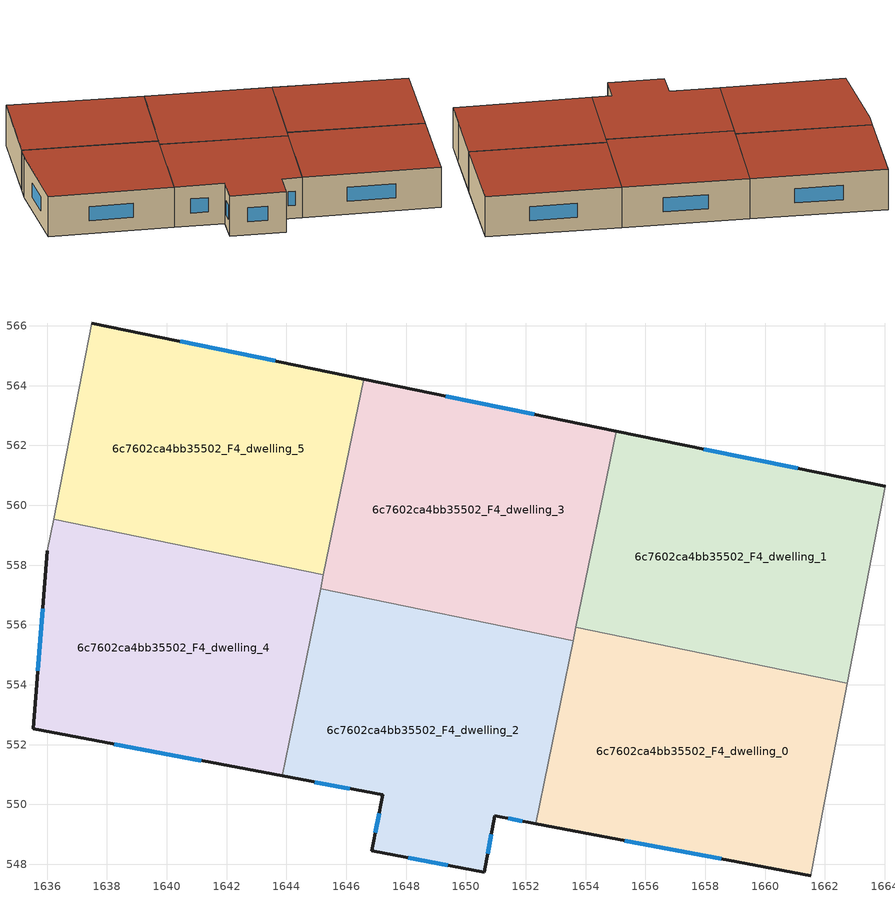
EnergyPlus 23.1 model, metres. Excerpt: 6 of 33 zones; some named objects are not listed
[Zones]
6c7602ca4bb35502_F4_dwelling_0
 floor to 6c7602ca4bb35502_F3_dwelling_0 (EU_floor_Construction): 1662.75,554.06 1661.91,549.69 1661.52,547.62 1652.33,549.36 1653.68,555.92 z12
 wall outside (EU_wall_Construction): 1652.33,549.36 1661.52,547.62 z12:15
 wall adiabatic (EU_wall_Construction): 1661.52,547.62 1661.91,549.69 1662.75,554.06 z12:15
 wall to 6c7602ca4bb35502_F4_dwelling_1 (EU_wall_Construction): 1662.75,554.06 1653.68,555.92 z12:15
 wall to 6c7602ca4bb35502_F4_dwelling_2 (EU_wall_Construction): 1653.58,555.47 1652.33,549.36 z12:15
 wall to 6c7602ca4bb35502_F4_dwelling_3 (EU_wall_Construction): 1653.68,555.92 1653.58,555.47 z12:15
 window (EU_Window_Construction): 1655.32,548.79 1658.53,548.18 z12.98:14.02
 roof outside (EU_roof_Construction): 1661.52,547.62 1661.91,549.69 1662.75,554.06 1653.68,555.92 1652.33,549.36 z15
6c7602ca4bb35502_F4_dwelling_1
 floor to 6c7602ca4bb35502_F3_dwelling_1 (EU_floor_Construction): 1664.01,560.64 1662.75,554.06 1653.68,555.92 1655.03,562.48 z12
 wall outside (EU_wall_Construction): 1664.01,560.64 1655.03,562.48 z12:15
 wall adiabatic (EU_wall_Construction): 1662.75,554.06 1664.01,560.64 z12:15
 wall to 6c7602ca4bb35502_F4_dwelling_3 (EU_wall_Construction): 1655.03,562.48 1653.68,555.92 z12:15
 window (EU_Window_Construction): 1661.09,561.24 1657.95,561.88 z12.98:14.02
 roof outside (EU_roof_Construction): 1662.75,554.06 1664.01,560.64 1655.03,562.48 1653.68,555.92 z15
6c7602ca4bb35502_F4_dwelling_2
 floor to 6c7602ca4bb35502_F3_dwelling_2 (EU_floor_Construction): 1653.58,555.47 1652.33,549.36 1650.97,549.62 1650.61,547.74 1646.86,548.45 1647.22,550.32 1643.86,550.95 1645.14,557.21 z12
 wall outside (EU_wall_Construction): 1643.86,550.95 1647.22,550.32 1646.86,548.45 1650.61,547.74 1650.97,549.62 1652.33,549.36 z12:15
 wall to 6c7602ca4bb35502_F4_dwelling_3 (EU_wall_Construction): 1653.58,555.47 1645.14,557.21 z12:15
 wall to 6c7602ca4bb35502_F4_dwelling_4 (EU_wall_Construction): 1645.14,557.21 1643.86,550.95 z12:15
 window (EU_Window_Construction): 1644.95,550.75 1646.13,550.52 / 1651.41,549.53 1651.89,549.44 / 1650.73,548.35 1650.85,549.01 / 1648.08,548.22 1649.39,547.97 / 1647.1,549.71 1646.98,549.06 z12.98:14.02
 roof outside (EU_roof_Construction): 1652.33,549.36 1653.58,555.47 1645.14,557.21 1643.86,550.95 1647.22,550.32 1646.86,548.45 1650.61,547.74 1650.97,549.62 z15
6c7602ca4bb35502_F4_dwelling_3
 floor to 6c7602ca4bb35502_F3_dwelling_3 (EU_floor_Construction): 1655.03,562.48 1653.58,555.47 1645.14,557.21 1646.58,564.22 z12
 wall outside (EU_wall_Construction): 1655.03,562.48 1646.58,564.22 z12:15
 wall to 6c7602ca4bb35502_F4_dwelling_5 (EU_wall_Construction): 1646.58,564.22 1645.24,557.68 z12:15
 wall to 6c7602ca4bb35502_F4_dwelling_4 (EU_wall_Construction): 1645.24,557.68 1645.14,557.21 z12:15
 window (EU_Window_Construction): 1652.28,563.05 1649.33,563.65 z12.98:14.02
 roof outside (EU_roof_Construction): 1653.58,555.47 1655.03,562.48 1646.58,564.22 1645.14,557.21 z15
6c7602ca4bb35502_F4_dwelling_4
 floor to 6c7602ca4bb35502_F3_dwelling_4 (EU_floor_Construction): 1645.24,557.68 1643.86,550.95 1635.53,552.53 1636.01,558.48 1636.22,559.54 z12
 wall outside (EU_wall_Construction): 1636.01,558.48 1635.53,552.53 1643.86,550.95 z12:15
 wall adiabatic (EU_wall_Construction): 1636.22,559.54 1636.01,558.48 z12:15
 wall to 6c7602ca4bb35502_F4_dwelling_5 (EU_wall_Construction): 1645.24,557.68 1636.22,559.54 z12:15
 window (EU_Window_Construction): 1638.24,552.02 1641.15,551.46 / 1635.85,556.54 1635.69,554.46 z12.98:14.02
 roof outside (EU_roof_Construction): 1643.86,550.95 1645.24,557.68 1636.22,559.54 1636.01,558.48 1635.53,552.53 z15
6c7602ca4bb35502_F4_dwelling_5
 floor to 6c7602ca4bb35502_F3_dwelling_5 (EU_floor_Construction): 1646.58,564.22 1645.24,557.68 1636.22,559.54 1637.5,566.09 z12
 wall outside (EU_wall_Construction): 1646.58,564.22 1637.5,566.09 z12:15
 wall adiabatic (EU_wall_Construction): 1637.5,566.09 1636.22,559.54 z12:15
 window (EU_Window_Construction): 1643.63,564.83 1640.45,565.48 z12.98:14.02
 roof outside (EU_roof_Construction): 1645.24,557.68 1646.58,564.22 1637.5,566.09 1636.22,559.54 z15
[Building]
EU S2 Campaign: North Axis=0; Terrain=City; Solar Distribution=FullExterior
[Site:Location]
Bologna: Latitude=44.5; Longitude=11.25; Time Zone=1; Elevation=37
[SizingPeriod:WeatherFileDays]
AnnualSizingPeriod: Begin Month=1; Begin Day of Month=1; End Month=12; End Day of Month=31; Day of Week for Start Day=Monday; Use Weather File Daylight Saving Period=No; Use Weather File Rain and Snow Indicators=No
[MATERIAL]
EU_InternalMass_Material: Roughness=MediumRough; Thickness=0.1; Conductivity=1; Density=1800; Specific Heat=900; Thermal Absorptance=0.9; Solar Absorptance=0.7; Visible Absorptance=0.7
[MATERIAL:NOMASS] Roughness=MediumRough; Thermal Absorptance=0.9; Solar Absorptance=0.7; Visible Absorptance=0.7
Name | Thermal Resistance
EU_wall_NoMass | 0.905828
EU_roof_NoMass | 0.37593
EU_floor_NoMass | 0.67114
[WINDOWMATERIAL:SIMPLEGLAZINGSYSTEM]
EU_Window_SimpleGlazing: UFactor=4.52486; Solar Heat Gain Coefficient=0.85; Visible Transmittance=0.85
[CONSTRUCTION]
EU_wall_Construction: EU_wall_NoMass
EU_roof_Construction: EU_roof_NoMass
EU_floor_Construction: EU_floor_NoMass
EU_Window_Construction: EU_Window_SimpleGlazing
EU_InternalMass_Construction: EU_InternalMass_Material
[ZONE] Type=1; Multiplier=1; Ceiling Height=autocalculate; Floor Area=autocalculate; Part of Total Floor Area=Yes
Name | Volume
6c7602ca4bb35502_F4_dwelling_0 | 185.105
6c7602ca4bb35502_F4_dwelling_1; 6c7602ca4bb35502_F4_dwelling_5 | 185.107
6c7602ca4bb35502_F4_dwelling_2 | 185.094
6c7602ca4bb35502_F4_dwelling_3 | 185.117
6c7602ca4bb35502_F4_dwelling_4 | 185.116
[INTERNALMASS] Construction=EU_InternalMass_Construction
Name | Zone or ZoneList | Surface Area
6c7602ca4bb35502_F4_dwelling_0_EU_InternalMass | 6c7602ca4bb35502_F4_dwelling_0 | 61.7019
6c7602ca4bb35502_F4_dwelling_1_EU_InternalMass | 6c7602ca4bb35502_F4_dwelling_1 | 61.7024
6c7602ca4bb35502_F4_dwelling_2_EU_InternalMass | 6c7602ca4bb35502_F4_dwelling_2 | 61.6981
6c7602ca4bb35502_F4_dwelling_3_EU_InternalMass | 6c7602ca4bb35502_F4_dwelling_3 | 61.7056
6c7602ca4bb35502_F4_dwelling_4_EU_InternalMass | 6c7602ca4bb35502_F4_dwelling_4 | 61.7051
6c7602ca4bb35502_F4_dwelling_5_EU_InternalMass | 6c7602ca4bb35502_F4_dwelling_5 | 61.7024
[OTHEREQUIPMENT] Fuel Type=Electricity; Design Level Calculation Method=Watts/Area; Power per Zone Floor Area=1; Fraction Latent=0; Fraction Radiant=0; Fraction Lost=0; Carbon Dioxide Generation Rate=0; EndUse Subcategory=EU_Step8_InternalGains
Name | Zone or ZoneList or Space or SpaceList | Schedule
EU_Step8_InternalGain_6c7602ca4bb35502_F4_dwelling_0_f000 | 6c7602ca4bb35502_F4_dwelling_0 | EU_Step8_GainSchedule_6c7602ca4bb35502_F4_dwelling_0_f000
EU_Step8_InternalGain_6c7602ca4bb35502_F4_dwelling_1_f000 | 6c7602ca4bb35502_F4_dwelling_1 | EU_Step8_GainSchedule_6c7602ca4bb35502_F4_dwelling_1_f000
EU_Step8_InternalGain_6c7602ca4bb35502_F4_dwelling_2_f000 | 6c7602ca4bb35502_F4_dwelling_2 | EU_Step8_GainSchedule_6c7602ca4bb35502_F4_dwelling_2_f000
EU_Step8_InternalGain_6c7602ca4bb35502_F4_dwelling_3_f000 | 6c7602ca4bb35502_F4_dwelling_3 | EU_Step8_GainSchedule_6c7602ca4bb35502_F4_dwelling_3_f000
EU_Step8_InternalGain_6c7602ca4bb35502_F4_dwelling_4_f000 | 6c7602ca4bb35502_F4_dwelling_4 | EU_Step8_GainSchedule_6c7602ca4bb35502_F4_dwelling_4_f000
EU_Step8_InternalGain_6c7602ca4bb35502_F4_dwelling_5_f000 | 6c7602ca4bb35502_F4_dwelling_5 | EU_Step8_GainSchedule_6c7602ca4bb35502_F4_dwelling_5_f000
[ZONEVENTILATION:DESIGNFLOWRATE] Schedule=EU_AlwaysOn; Design Flow Rate Calculation Method=AirChanges/Hour; Air Changes per Hour=0.73129; Ventilation Type=Natural; Fan Pressure Rise=0; Fan Total Efficiency=1; Constant Term Coefficient=1; Temperature Term Coefficient=0; Velocity Term Coefficient=0; Velocity Squared Term Coefficient=0; Minimum Indoor Temperature=-100; Maximum Indoor Temperature=100; Delta Temperature=-100; Minimum Outdoor Temperature=-100; Maximum Outdoor Temperature=100; Maximum Wind Speed=40
Name | Zone or ZoneList or Space or SpaceList
EU_ConstantAir_6c7602ca4bb35502_F4_dwelling_0 | 6c7602ca4bb35502_F4_dwelling_0
EU_ConstantAir_6c7602ca4bb35502_F4_dwelling_1 | 6c7602ca4bb35502_F4_dwelling_1
EU_ConstantAir_6c7602ca4bb35502_F4_dwelling_2 | 6c7602ca4bb35502_F4_dwelling_2
EU_ConstantAir_6c7602ca4bb35502_F4_dwelling_3 | 6c7602ca4bb35502_F4_dwelling_3
EU_ConstantAir_6c7602ca4bb35502_F4_dwelling_4 | 6c7602ca4bb35502_F4_dwelling_4
EU_ConstantAir_6c7602ca4bb35502_F4_dwelling_5 | 6c7602ca4bb35502_F4_dwelling_5
[HVACTEMPLATE:ZONE:IDEALLOADSAIRSYSTEM] System Availability Schedule=EU_AlwaysOn; Maximum Heating Supply Air Temperature=50; Minimum Cooling Supply Air Temperature=13; Maximum Heating Supply Air Humidity Ratio=0.0156; Minimum Cooling Supply Air Humidity Ratio=0.0077; Heating Limit=NoLimit; Cooling Limit=NoLimit; Heating Availability Schedule=EU_AlwaysOn; Cooling Availability Schedule=EU_CoolingOff; Dehumidification Control Type=ConstantSensibleHeatRatio; Cooling Sensible Heat Ratio=0.7; Dehumidification Setpoint=60; Humidification Control Type=None; Humidification Setpoint=30; Outdoor Air Method=None; Outdoor Air Flow Rate per Person=0.00944; Outdoor Air Flow Rate per Zone Floor Area=0; Outdoor Air Flow Rate per Zone=0; Demand Controlled Ventilation Type=None; Outdoor Air Economizer Type=NoEconomizer; Heat Recovery Type=None; Sensible Heat Recovery Effectiveness=0.7; Latent Heat Recovery Effectiveness=0.65
Name | Template Thermostat
6c7602ca4bb35502_F4_dwelling_0 | EU_HeatOnly_6c7602ca4bb35502_F4_dwelling_0
6c7602ca4bb35502_F4_dwelling_1 | EU_HeatOnly_6c7602ca4bb35502_F4_dwelling_1
6c7602ca4bb35502_F4_dwelling_2 | EU_HeatOnly_6c7602ca4bb35502_F4_dwelling_2
6c7602ca4bb35502_F4_dwelling_3 | EU_HeatOnly_6c7602ca4bb35502_F4_dwelling_3
6c7602ca4bb35502_F4_dwelling_4 | EU_HeatOnly_6c7602ca4bb35502_F4_dwelling_4
6c7602ca4bb35502_F4_dwelling_5 | EU_HeatOnly_6c7602ca4bb35502_F4_dwelling_5
[SIZING:ZONE] Zone Cooling Design Supply Air Temperature Input Method=SupplyAirTemperature; Zone Cooling Design Supply Air Temperature=13; Zone Heating Design Supply Air Temperature Input Method=SupplyAirTemperature; Zone Heating Design Supply Air Temperature=50; Zone Cooling Design Supply Air Humidity Ratio=0.008; Zone Heating Design Supply Air Humidity Ratio=0.008; Cooling Design Air Flow Method=DesignDay; Cooling Design Air Flow Rate=0; Cooling Minimum Air Flow per Zone Floor Area=0.000762; Cooling Minimum Air Flow=0; Cooling Minimum Air Flow Fraction=0.2; Heating Design Air Flow Method=DesignDay; Heating Design Air Flow Rate=0; Heating Maximum Air Flow per Zone Floor Area=0.002032; Heating Maximum Air Flow=0.141576; Heating Maximum Air Flow Fraction=0.3; Account for Dedicated Outdoor Air System=No; Dedicated Outdoor Air System Control Strategy=NeutralSupplyAir; Dedicated Outdoor Air Low Setpoint Temperature for Design=autosize; Dedicated Outdoor Air High Setpoint Temperature for Design=autosize; Zone Load Sizing Method=Sensible Load Only No Latent Load; Zone Latent Cooling Design Supply Air Humidity Ratio Input Method=HumidityRatioDifference; Zone Cooling Design Supply Air Humidity Ratio Difference=0.005; Zone Latent Heating Design Supply Air Humidity Ratio Input Method=HumidityRatioDifference; Zone Humidification Design Supply Air Humidity Ratio Difference=0.005
6c7602ca4bb35502_F4_dwelling_0; 6c7602ca4bb35502_F4_dwelling_1; 6c7602ca4bb35502_F4_dwelling_2; 6c7602ca4bb35502_F4_dwelling_3; 6c7602ca4bb35502_F4_dwelling_4; 6c7602ca4bb35502_F4_dwelling_5
[SCHEDULE:CONSTANT]
Name | Hourly Value
EU_AlwaysOn | 1
EU_CoolingOff | 0
[SCHEDULE:FILE] Column Number=1; Rows to Skip at Top=0; Number of Hours of Data=8760; Column Separator=Comma; Interpolate to Timestep=No; Minutes per Item=60; Adjust Schedule for Daylight Savings=Yes
Name | File
EU_Step8_GainSchedule_6c7602ca4bb35502_F4_dwelling_0_f000 | ../../schedules/6c7602ca4bb35502/6c7602ca4bb35502_F4_dwelling_0_f000_gain.csv
EU_Step8_GainSchedule_6c7602ca4bb35502_F4_dwelling_1_f000 | ../../schedules/6c7602ca4bb35502/6c7602ca4bb35502_F4_dwelling_1_f000_gain.csv
EU_Step8_GainSchedule_6c7602ca4bb35502_F4_dwelling_2_f000 | ../../schedules/6c7602ca4bb35502/6c7602ca4bb35502_F4_dwelling_2_f000_gain.csv
EU_Step8_GainSchedule_6c7602ca4bb35502_F4_dwelling_3_f000 | ../../schedules/6c7602ca4bb35502/6c7602ca4bb35502_F4_dwelling_3_f000_gain.csv
EU_Step8_GainSchedule_6c7602ca4bb35502_F4_dwelling_4_f000 | ../../schedules/6c7602ca4bb35502/6c7602ca4bb35502_F4_dwelling_4_f000_gain.csv
EU_Step8_GainSchedule_6c7602ca4bb35502_F4_dwelling_5_f000 | ../../schedules/6c7602ca4bb35502/6c7602ca4bb35502_F4_dwelling_5_f000_gain.csv
